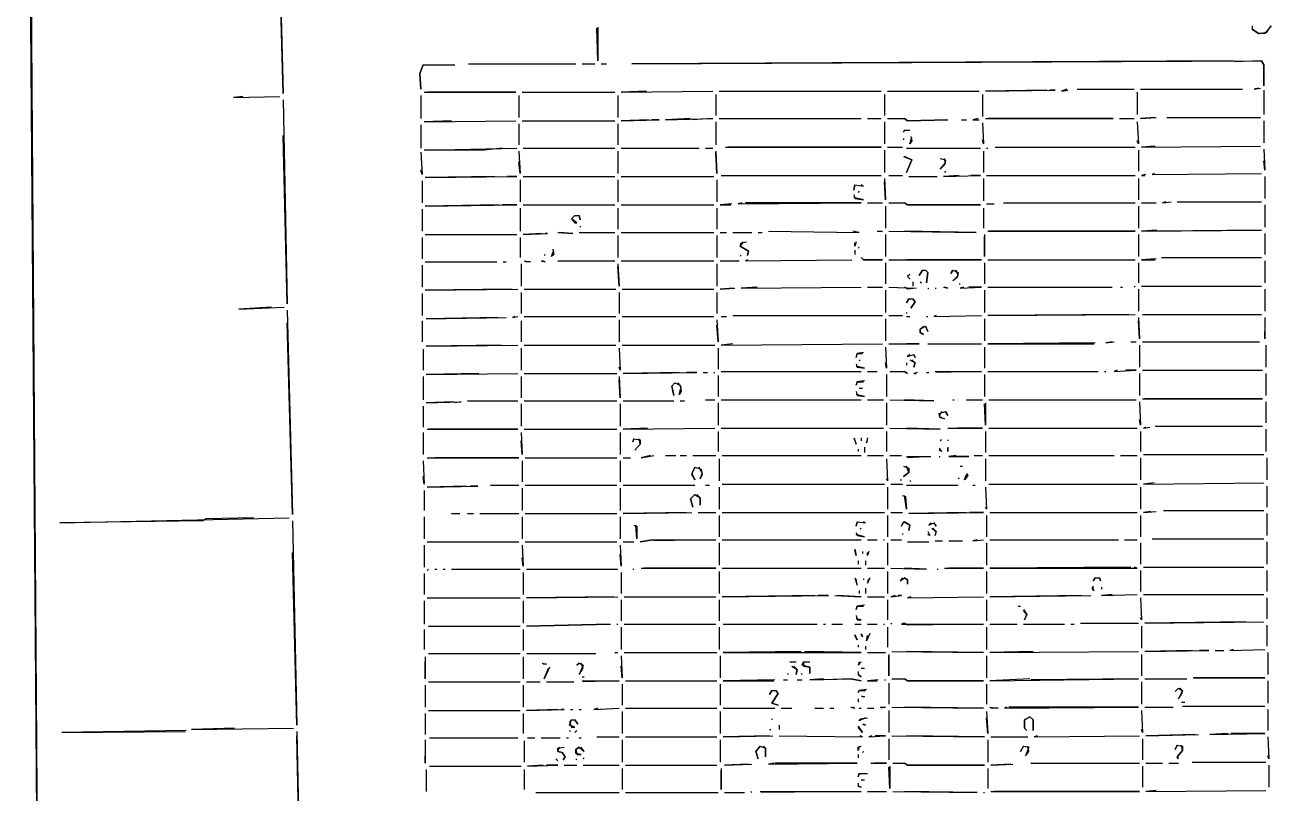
# Model space of a CAD drawing. Extents: x 0 to 16407, y 159 to 1115.
# Drawn here: x 6069.2 to 6365, y 655.9 to 838.2 of the extents above; entities that cross this region are included whole.
import ezdxf

# ---------------------------------------------------------------- set-up
doc = ezdxf.new("R2010")
doc.units = 0
doc.layers.add('RASTER_VECTOR_LINEWORK', color=5, linetype='CONTINUOUS')

msp = doc.modelspace()

# ---------------------------------------------------------------- linework, layer by layer
at = {"layer": 'RASTER_VECTOR_LINEWORK'}
for points in [[(6070, 1069.5), (6069.25, 1069), (6070.25, 881), (6075.25, 221.5), (6076, 220.75), (6123.5, 221.25), (6076, 220.75), (6075.25, 221.5), (6069.25, 1069), (6070, 1069.5), (6106.25, 1069.5)], [(6129.25, 870.5), (6130.5, 822), (6129.25, 868.5)], [(6205.25, 837.75), (6205.25, 829.75), (6205, 837.5)], [(6360.5, 838), (6360.5, 837.25), (6362, 836.25), (6364, 836.5), (6365, 838), (6363.5, 836.25), (6362, 836.25), (6360.5, 837.25)], [(6163.75, 828.75), (6163, 826.75), (6163.25, 823), (6163, 826.75), (6163.75, 828.75), (6171.25, 828.75)], [(6174.5, 829), (6200, 829)], [(6201.5, 829), (6204.5, 829)], [(6206, 829), (6207.25, 829)], [(6356, 829.75), (6213.25, 829), (6362.75, 829.75), (6363.25, 828.75), (6363.25, 823.75), (6363.25, 828.75), (6362.75, 829.75), (6356.25, 829.5)], [(6164, 822.25), (6185.75, 822.25), (6164.75, 822.25)], [(6187.25, 822.25), (6209.25, 822.25)], [(6216.75, 822.5), (6210.75, 822.25), (6232.5, 822.5)], [(6234, 822.5), (6272.5, 822.5)], [(6274, 822.5), (6295.75, 822.5)], [(6311.75, 822.75), (6297.25, 822.5), (6313.75, 822.75), (6312.5, 822.75)], [(6316.5, 823), (6315.25, 822.5), (6316.75, 822.75)], [(6319, 823), (6332.5, 823)], [(6333.25, 822.25), (6333.25, 817)], [(6334, 823), (6358.25, 823)], [(6362, 823.25), (6361, 823), (6362.5, 823.25)], [(6363.25, 822.75), (6363.25, 817)], [(6121, 821.25), (6118.75, 821), (6129.75, 821.25)], [(6130.5, 820.5), (6131.5, 772), (6130.5, 812)], [(6163.25, 821.5), (6163.25, 816)], [(6186.5, 821.5), (6186.5, 816.25)], [(6210, 821.5), (6210, 816.25)], [(6233.25, 821.75), (6233.25, 816.75)], [(6273.25, 821.75), (6273.25, 816.75)], [(6296.5, 821.75), (6296.5, 816.5)], [(6163.25, 814.5), (6163.25, 809)], [(6170.5, 815.5), (6164, 815.25), (6185.75, 815.5)], [(6186.5, 814.75), (6186.5, 809.75)], [(6187.25, 815.5), (6209.25, 815.5)], [(6210, 814.75), (6210, 809.75)], [(6217.25, 815.75), (6210.75, 815.5), (6219.75, 815.75), (6218, 815.75)], [(6227.25, 816), (6221.25, 815.75), (6232.5, 816), (6227.5, 815.75)], [(6233.25, 815.25), (6233.25, 809.75)], [(6234, 816), (6267.75, 816)], [(6269.25, 816), (6272.5, 816)], [(6273.25, 815.25), (6273.25, 810)], [(6274, 816), (6278, 816), (6278.75, 815.5), (6288.25, 815.75), (6278.75, 815.5), (6278, 816)], [(6291.5, 815.75), (6292.75, 815.75)], [(6295.5, 816), (6294.25, 815.75), (6295.75, 815.75)], [(6296.5, 815), (6296.75, 810), (6296.5, 811)], [(6297.25, 816), (6327.5, 816), (6297.75, 816)], [(6329, 816), (6332.5, 816)], [(6333.25, 815.25), (6333.5, 810), (6333.25, 810.75)], [(6337.5, 816.25), (6334, 816), (6337.75, 816.25)], [(6340.25, 816.25), (6362.5, 816.25)], [(6363.25, 815.5), (6363.25, 810.25)], [(6278, 813.25), (6277.75, 812.75), (6278, 813.25), (6279.25, 813.25)], [(6277.75, 811.25), (6277.75, 811)], [(6279.5, 811.75), (6279.75, 810.75), (6279.25, 810), (6279.75, 811.5)], [(6163.25, 808), (6163.5, 802.75), (6163.25, 803.75)], [(6182.5, 809), (6178.25, 808.5), (6164, 808.5), (6186, 809)], [(6186.5, 808.25), (6186.75, 803), (6186.5, 805.75)], [(6187.5, 809), (6209.25, 809)], [(6210, 808.25), (6210, 803)], [(6210.75, 809), (6229.25, 809)], [(6230.75, 809), (6232.5, 809)], [(6233.25, 808.25), (6233.5, 803), (6233.25, 808)], [(6235.5, 809.25), (6272.5, 809.25), (6236.25, 809.25)], [(6273.25, 808.5), (6273.25, 803.25)], [(6274, 809.25), (6277.5, 809.25)], [(6278.5, 809), (6296, 809)], [(6296.75, 808.25), (6296.75, 803.25)], [(6297.5, 809), (6297.75, 809)], [(6299.5, 809.25), (6332.75, 809.25)], [(6333.5, 808.5), (6333.5, 803.5)], [(6337.5, 809.5), (6334.25, 809.25), (6362.5, 809.5)], [(6363.25, 808.75), (6363.5, 803.75), (6363.25, 806)], [(6277.75, 807), (6279.75, 806.25), (6278.5, 803.25), (6279.75, 806.25), (6278, 807)], [(6286.5, 806.5), (6287.75, 806.25), (6287.5, 805), (6286.5, 804), (6287.75, 805.5), (6287.5, 806.5)], [(6180.75, 802.25), (6164.25, 802), (6186, 802.25), (6183.75, 802.25)], [(6186.75, 801.5), (6186.75, 796.25)], [(6187.5, 802.25), (6209.25, 802.25)], [(6210, 801.5), (6210, 796.25)], [(6210.75, 802.25), (6232.75, 802.25)], [(6233.5, 801.5), (6233.5, 796.25)], [(6234.5, 802.5), (6272.5, 802.5)], [(6273.25, 801.75), (6273.5, 796.75), (6273.25, 801)], [(6274.25, 802.5), (6277.5, 802.5)], [(6279, 802.25), (6285.75, 802.25)], [(6291, 802.5), (6287.25, 802.25), (6296, 802.5), (6293.75, 802.5)], [(6287.75, 803.5), (6287.5, 803.25)], [(6296.75, 801.75), (6296.75, 796.5)], [(6297.5, 802.5), (6332.75, 802.5)], [(6333.5, 801.75), (6333.5, 796.75)], [(6335.25, 802.75), (6334.25, 802.5), (6335, 802.5)], [(6337.25, 803), (6336.75, 802.75), (6362.75, 803)], [(6363.5, 802.25), (6363.5, 797)], [(6163.5, 801.25), (6163.5, 796)], [(6266.25, 800.25), (6266, 799), (6266.25, 800.25), (6268.25, 800), (6267.75, 800.25)], [(6267.25, 798.75), (6267, 798.5)], [(6237, 795.75), (6234.25, 795.5), (6236.75, 795.5)], [(6239.5, 796), (6238.5, 795.75), (6267.75, 796), (6240.25, 796)], [(6266, 798), (6266.25, 797), (6268.25, 796.75), (6266, 797.25)], [(6269.25, 796), (6272.75, 796)], [(6274.25, 796), (6278, 796), (6278.75, 795.5), (6296, 795.5), (6278.75, 795.5), (6278, 796)], [(6297.5, 795.75), (6299.25, 795.75)], [(6301.5, 796), (6332.75, 796)], [(6334.25, 796), (6337.75, 796)], [(6340, 796.25), (6339.25, 796), (6341.25, 796.25)], [(6342.75, 796.25), (6362.75, 796.25)], [(6163.5, 794.5), (6163.5, 789.25)], [(6181.75, 795.5), (6164.25, 795.25), (6186, 795.5), (6182.5, 795.5)], [(6186.75, 794.75), (6186.75, 789.25)], [(6187.5, 795.5), (6209.25, 795.5)], [(6199.75, 793), (6199, 792.25), (6199.75, 791.25), (6200.25, 791.25), (6199, 792.25), (6199.75, 793), (6200.75, 793), (6201, 792), (6200.75, 793)], [(6210, 794.75), (6210, 789.75)], [(6210.75, 795.5), (6232.75, 795.5)], [(6233.5, 794.75), (6233.5, 789.75)], [(6273.5, 795.25), (6273.5, 790)], [(6296.75, 794.75), (6296.75, 790)], [(6333.5, 795.25), (6333.5, 790)], [(6363.5, 795.5), (6363.5, 790.25)], [(6201, 790.5), (6201, 790.25)], [(6163.5, 787.75), (6163.5, 782.75)], [(6164.25, 788.5), (6186, 788.5)], [(6186.75, 787.75), (6186.75, 783)], [(6192, 788.75), (6187.5, 788.5), (6193.25, 788.75), (6192.75, 788.75)], [(6195.75, 789), (6199.25, 788.75), (6196, 789)], [(6200.75, 789), (6209.25, 789)], [(6210, 788.25), (6210, 783)], [(6210.75, 789), (6232.75, 789)], [(6233.5, 788.25), (6233.5, 783)], [(6234.25, 789), (6235.75, 789)], [(6237.25, 789), (6241.75, 789)], [(6239.75, 786.75), (6239, 785.75), (6241, 784.5), (6240.75, 783.5), (6241, 784.5), (6239, 785.75), (6239.25, 786.5), (6240.5, 786.75)], [(6243.25, 789), (6244.25, 789)], [(6245.75, 789.25), (6267.25, 789), (6265.75, 789.25)], [(6266.5, 786.75), (6266.25, 785.75), (6266.25, 786.5)], [(6271.5, 789.25), (6272.75, 789.25)], [(6273.5, 788.5), (6273.5, 783.25)], [(6274.25, 789.25), (6295, 789), (6278, 789.25)], [(6297, 788.5), (6297, 783.25), (6297, 788)], [(6297.75, 789.25), (6332.75, 789.25), (6298, 789.25)], [(6333.5, 788.5), (6333.5, 783.25)], [(6338, 789.5), (6334.25, 789.25), (6362.75, 789.5), (6338.25, 789.25)], [(6363.5, 788.75), (6363.5, 783.75)], [(6192.5, 783.75), (6192.75, 783.5)], [(6194.5, 785), (6194.75, 783.75), (6194.25, 783.25), (6194.75, 784.75)], [(6266.25, 784.75), (6266.25, 783.75)], [(6267.25, 785.5), (6267, 785.25)], [(6163.5, 781.25), (6163.5, 776)], [(6164.25, 782), (6181.25, 782)], [(6182.75, 782), (6183.5, 782)], [(6187, 781.5), (6187, 776.25)], [(6187.75, 782.25), (6189.25, 782), (6188, 782)], [(6191.75, 782.25), (6192.75, 782), (6192, 782.25)], [(6195.75, 782.25), (6209.25, 782.25)], [(6210, 781.5), (6210.25, 776.25), (6210, 781)], [(6210.75, 782.25), (6232.75, 782.25)], [(6233.5, 781.5), (6233.5, 776.25)], [(6234.25, 782.25), (6238.75, 782.25)], [(6239, 783.5), (6239.25, 783.5)], [(6240.75, 782.5), (6240.25, 782.25), (6265.5, 782.5)], [(6267.75, 783), (6268.25, 782.5), (6272.75, 782.5), (6268.25, 782.5)], [(6273.5, 781.75), (6273.5, 776.75)], [(6274.25, 782.5), (6296.25, 782.5), (6278.5, 782.5)], [(6297, 781.75), (6297, 776.75)], [(6297.75, 782.5), (6332.75, 782.5)], [(6333.5, 781.75), (6333.5, 777)], [(6337.75, 782.75), (6334.25, 782.5), (6337.5, 782.5)], [(6339, 783), (6362.75, 783)], [(6363.5, 782.25), (6363.5, 777)], [(6279.25, 779), (6278.75, 778.5), (6279.25, 778), (6278.75, 778.5)], [(6282.25, 780), (6281.5, 778.75), (6282.25, 780), (6283, 780), (6283.5, 779.5), (6283.25, 777), (6283.5, 779.5), (6283, 780)], [(6289.5, 780), (6289, 779.25), (6289.5, 780), (6290.75, 779.5), (6290.5, 778.25), (6289.5, 777.5), (6290.75, 778.75), (6290.25, 780)], [(6184.75, 775.5), (6164.25, 775.25), (6186.25, 775.5)], [(6187.75, 775.5), (6209.5, 775.5)], [(6211, 775.5), (6232.75, 775.5)], [(6237.5, 775.75), (6234.25, 775.5), (6237.75, 775.75)], [(6243, 776), (6239.25, 775.75), (6267.75, 776)], [(6269.25, 776), (6272.75, 776)], [(6273.5, 775.25), (6273.5, 770)], [(6274.25, 776), (6280.75, 775.75), (6278.75, 775.5), (6278, 776)], [(6280, 777.25), (6280, 776.25)], [(6281.75, 777.25), (6282, 777)], [(6283.75, 775.75), (6283.5, 775.5)], [(6285.25, 775.75), (6285.5, 775.75)], [(6287.25, 776), (6288.25, 775.75), (6287.5, 776)], [(6291, 776.75), (6291.25, 776.75)], [(6292, 776), (6291.25, 775.75), (6296.25, 776), (6293.25, 776)], [(6297, 775.25), (6297, 770)], [(6297.75, 776), (6327.25, 776)], [(6329.25, 776), (6329.75, 776)], [(6332.75, 776.25), (6332.5, 776)], [(6333.5, 775.5), (6333.5, 770.25)], [(6334.25, 776.25), (6362.75, 776.25)], [(6363.5, 775.5), (6363.5, 770.25)], [(6163.5, 774.5), (6163.5, 769.25)], [(6187, 774.75), (6187, 769.75)], [(6210.25, 774.75), (6210.25, 769.75)], [(6233.5, 774.75), (6233.5, 769.75)], [(6279, 773.25), (6278.5, 772.25), (6279, 773.25), (6280, 773.25), (6280.5, 772.5), (6279.5, 771), (6280.5, 772.5), (6280, 773.25)], [(6127.75, 771.25), (6120, 770.75), (6130.75, 771.25)], [(6131.5, 770.5), (6132.75, 722), (6131.5, 767.5)], [(6185.5, 769), (6185, 768.75), (6186.25, 769)], [(6187.75, 769), (6209.5, 769)], [(6211, 769), (6232.75, 769)], [(6234.5, 769), (6235.75, 769)], [(6237.25, 769.25), (6272.75, 769.25)], [(6274.25, 769.25), (6277.5, 769.25)], [(6278.5, 770), (6278.5, 769.75)], [(6278.5, 769), (6279.25, 769)], [(6283.25, 769), (6283.5, 769)], [(6285.5, 769.25), (6285, 769), (6296.25, 769.25)], [(6331.25, 769.5), (6297.75, 769.25), (6332.75, 769.5)], [(6334.5, 769.5), (6362.75, 769.5)], [(6163.5, 768), (6163.5, 763)], [(6181.5, 768.75), (6164.5, 768.5), (6183.5, 768.75)], [(6187, 768), (6187, 763)], [(6210.25, 768.25), (6210.25, 763)], [(6233.5, 768.25), (6233.75, 763), (6233.5, 767)], [(6273.5, 768.5), (6273.5, 763.25)], [(6282.5, 766.75), (6281.75, 766), (6281.75, 765.25), (6282.5, 764.75), (6281.75, 765.25), (6281.75, 766), (6283, 766.75), (6283.5, 765.5), (6283, 766.75)], [(6297, 768.5), (6297, 763.25)], [(6333.5, 768.75), (6333.75, 763.75), (6333.5, 768)], [(6363.5, 768.75), (6363.5, 763.75), (6363.5, 765.5)], [(6163.75, 761.25), (6163.75, 756.25)], [(6182.25, 762.25), (6164.5, 762), (6186.25, 762.25)], [(6187, 761.5), (6187, 756.25)], [(6187.75, 762.25), (6209.5, 762.25)], [(6210.25, 761.5), (6210.5, 756.25), (6210.25, 757)], [(6211, 762.25), (6233, 762.25)], [(6233.75, 761.5), (6233.75, 756.5)], [(6237.25, 762.5), (6234.5, 762.25), (6272.75, 762.5)], [(6268.25, 760.5), (6266.75, 760.25), (6266.5, 759.25), (6266.75, 760.25), (6268, 760.25)], [(6273.5, 761.75), (6273.75, 756.75), (6273.5, 758)], [(6274.25, 762.5), (6281.5, 762.5), (6278.5, 762.5)], [(6283.5, 762.5), (6296.25, 762.5)], [(6297, 761.75), (6297, 756.75)], [(6323.25, 762.75), (6297.75, 762.5), (6323, 762.5)], [(6327.25, 763), (6325.75, 762.75), (6327.75, 763)], [(6331.75, 763), (6333, 763)], [(6333.75, 762.25), (6333.75, 757)], [(6334.5, 763), (6362.25, 763)], [(6363.75, 762.25), (6363.75, 757)], [(6266.5, 757.75), (6266.75, 757), (6268.5, 756.75), (6266.5, 757.25)], [(6267.5, 758.75), (6267.25, 758.5)], [(6278.5, 758), (6278.5, 757.5)], [(6279.25, 760), (6278.75, 759.5), (6280.25, 760), (6280.5, 759.25), (6280.25, 760)], [(6279.25, 758.75), (6280.5, 758), (6280.25, 757), (6280.5, 758), (6279.75, 758.75)], [(6163.75, 754.75), (6163.75, 749.25)], [(6177, 755.5), (6164.5, 755.25), (6186.25, 755.5)], [(6187, 754.75), (6187, 749.75)], [(6187.75, 755.5), (6209.75, 755.5)], [(6210.25, 754.75), (6210.5, 749.75), (6210.25, 754)], [(6224.5, 755.75), (6211.25, 755.5), (6228.75, 755.75), (6226.25, 755.75)], [(6230.25, 755.75), (6231.25, 755.75)], [(6232.75, 755.75), (6233, 755.75)], [(6233.75, 755), (6233.75, 750)], [(6234.5, 756), (6267.75, 756)], [(6269.25, 756), (6271.5, 756)], [(6273.75, 755.25), (6273.75, 750)], [(6274.5, 756), (6278, 756), (6278.75, 755.5), (6278, 756)], [(6281, 755.75), (6280.25, 755.5), (6280.75, 755.5)], [(6283.25, 755.75), (6283.75, 755.75)], [(6285.25, 756), (6296.25, 756), (6285.5, 755.75)], [(6297, 755.25), (6297, 750)], [(6297.75, 756), (6324, 756)], [(6325.5, 756), (6325.75, 756)], [(6328.5, 756.25), (6327.75, 756), (6333, 756.25), (6330.5, 756.25)], [(6333.75, 755.5), (6333.75, 750.25)], [(6334.5, 756.25), (6363, 756.25)], [(6363.75, 755.5), (6363.75, 750.25)], [(6223.5, 753.25), (6222.75, 752.5), (6223.25, 750.25), (6222.75, 752.5), (6223.5, 753.25), (6224.75, 752.75), (6225, 751.25), (6224.5, 750.5), (6225, 752.25), (6224.25, 753.25)], [(6268.5, 753.75), (6266.75, 753.5), (6266.5, 752.75), (6266.75, 753.5), (6268.25, 753.5)], [(6266.5, 751.25), (6266.75, 750.25), (6268.5, 750), (6266.5, 750.5)], [(6267.25, 752), (6268, 752)], [(6171, 748.75), (6164.5, 748.5), (6172.75, 748.75), (6171.25, 748.5)], [(6174.25, 749), (6186.25, 749)], [(6187, 748.25), (6187, 743)], [(6187.75, 749), (6209.75, 749)], [(6210.5, 748.25), (6210.5, 743)], [(6211.25, 749), (6223.25, 749)], [(6224.75, 749), (6225.75, 749)], [(6230.75, 749.25), (6233, 749.25)], [(6233.75, 748.5), (6233.75, 743.25)], [(6234.5, 749.25), (6267.75, 749.25)], [(6269.25, 749.25), (6273, 749.25)], [(6273.75, 748.5), (6273.75, 743.25)], [(6274.5, 749.25), (6285, 749), (6278, 749.25)], [(6289.5, 749.25), (6289.75, 749.25)], [(6292.75, 749.25), (6296.5, 749.25)], [(6297.25, 748.5), (6297.25, 743.25), (6297, 748.25)], [(6298, 749.25), (6333, 749.25)], [(6333.75, 748.75), (6334, 743.25), (6333.75, 744.5)], [(6334.5, 749.5), (6363, 749.5), (6335, 749.5)], [(6363.75, 748.75), (6363.75, 743.75)], [(6163.75, 747.75), (6163.75, 742.75)], [(6286.75, 746.5), (6286.25, 745.25), (6287.5, 744.75), (6286.5, 745), (6286.25, 746), (6287.75, 746.5), (6288.25, 745.5), (6287.75, 746.5)], [(6217, 742.5), (6211.25, 742.25), (6233, 742.5)], [(6234.5, 742.5), (6273, 742.5)], [(6274.5, 742.5), (6286.5, 742.25), (6278.5, 742.5)], [(6288.25, 742.5), (6296.5, 742.5), (6290.5, 742.5)], [(6298, 742.5), (6333.25, 742.5)], [(6335.25, 742.75), (6334.75, 742.5), (6336.25, 742.75)], [(6337.5, 743), (6363, 743)], [(6163.75, 741.5), (6163.75, 736.25)], [(6164.75, 742.25), (6186.25, 742.25), (6165, 742.25)], [(6187, 741.5), (6187.25, 736.25), (6187, 739.5)], [(6187.75, 742.25), (6209.75, 742.25)], [(6210.5, 741.5), (6210.5, 736.25)], [(6213.75, 740), (6213.5, 739.25), (6213.75, 740), (6215.25, 739.75), (6215.25, 738.75), (6214, 737.25), (6215.25, 738.75), (6215, 740)], [(6233.75, 741.75), (6233.75, 737)], [(6266, 740.25), (6266.5, 738.75), (6266.25, 740)], [(6267.75, 740.25), (6267.75, 739.5)], [(6269.25, 740.25), (6269, 739), (6269.25, 739.75)], [(6273.75, 741.75), (6273.75, 737)], [(6286.75, 739.75), (6286.5, 739.5)], [(6288.25, 739.75), (6288.25, 739.5)], [(6297.25, 741.75), (6297.25, 736.75)], [(6334, 741.75), (6334, 737)], [(6363.75, 742.25), (6363.75, 737)], [(6267, 737.5), (6267, 737)], [(6268.5, 738), (6268.5, 736.75)], [(6286.25, 737.75), (6286.75, 737), (6286.25, 737.25)], [(6288.25, 738), (6288.25, 737), (6288.25, 737.75)], [(6163.75, 734.75), (6164, 729.25), (6163.75, 731)], [(6164.75, 735.5), (6186.5, 735.5), (6166.5, 735.5)], [(6187.25, 734.75), (6187.25, 729.75)], [(6188, 735.5), (6209.75, 735.5)], [(6210.5, 734.75), (6210.5, 729.75)], [(6211.25, 735.5), (6213, 735.5)], [(6217.75, 736), (6215.5, 735.5), (6218.5, 736)], [(6221.25, 736), (6223.75, 736)], [(6224.75, 736), (6226.25, 736)], [(6227.75, 736), (6233.25, 736)], [(6234, 735.25), (6234, 730)], [(6234.75, 736), (6267.75, 736)], [(6269.25, 736), (6273, 736)], [(6273.75, 735.25), (6274, 730), (6273.75, 730.5)], [(6274.5, 736), (6277.25, 736)], [(6277.75, 733.5), (6279, 733), (6279, 732), (6277.75, 731), (6279, 732), (6278.5, 733.5)], [(6278.5, 735.75), (6284.25, 735.75), (6278.75, 735.5)], [(6286.25, 735.75), (6286.5, 735.75)], [(6290.25, 736), (6288.5, 735.75), (6293.25, 735.75), (6290.5, 735.75)], [(6291.25, 733.5), (6291.75, 733.5)], [(6294.5, 736), (6296.5, 736)], [(6297.25, 735.25), (6297.25, 730)], [(6298, 736), (6327.75, 736)], [(6329.25, 736), (6333.25, 736)], [(6334, 735.5), (6334, 730.25)], [(6334.75, 736.25), (6363.25, 736.25)], [(6364, 735.5), (6364, 730.25)], [(6228.25, 733.25), (6227.5, 731.75), (6228.25, 730.25), (6227.5, 731.5), (6228.25, 733.25), (6229.75, 732.75), (6230, 731.5), (6229.5, 730.5), (6230, 731.75), (6229.25, 733.25)], [(6290.75, 730.75), (6291, 730.5)], [(6292.75, 731.75), (6293, 731.25), (6292.25, 730.25), (6292.75, 731.5)], [(6164, 727.75), (6164, 723)], [(6174, 728.75), (6164.75, 728.5), (6176.75, 728.75), (6175, 728.75)], [(6179.75, 729), (6186.5, 729)], [(6187.25, 728.25), (6187.25, 723)], [(6188, 729), (6209.75, 729)], [(6210.5, 728.25), (6210.5, 723)], [(6211.25, 729), (6228.25, 729)], [(6230.75, 729), (6231.75, 729)], [(6234, 728.5), (6234, 723.25)], [(6234.75, 729.25), (6273.25, 729.25)], [(6274, 728.5), (6274, 723.25)], [(6274.75, 729.25), (6277.5, 729.25)], [(6277, 730.25), (6277.25, 730.25)], [(6278.5, 729), (6290.75, 729)], [(6279.25, 730), (6279.5, 730)], [(6294.25, 729), (6294.75, 729)], [(6297.25, 728.5), (6297.5, 723.25), (6297.25, 723.75)], [(6298, 729.25), (6333.25, 729.25)], [(6334, 728.5), (6334, 723.25)], [(6337.25, 729.5), (6334.75, 729.25), (6363.25, 729.5)], [(6364, 728.75), (6364, 723.75)], [(6228.25, 726.75), (6227.25, 725.75), (6227.75, 723.75), (6227.25, 725.75), (6228.25, 726.75), (6229.5, 726), (6229.5, 724.25), (6229.5, 726), (6228.75, 726.75)], [(6277.5, 726.5), (6278.25, 726.25), (6278.5, 723.25), (6278, 726.5)], [(6170.5, 722.25), (6172.5, 722.25)], [(6174.25, 722.25), (6175.75, 722.25)], [(6177.25, 722.25), (6186.5, 722.25)], [(6188, 722.25), (6209.75, 722.25)], [(6226.25, 722.5), (6211.25, 722.25), (6227.5, 722.5)], [(6229, 722.5), (6233.25, 722.5)], [(6234, 721.75), (6234, 716.75)], [(6234.75, 722.5), (6273.25, 722.5)], [(6274, 721.75), (6274, 716.75)], [(6274.75, 722.5), (6277.5, 722.5)], [(6292.75, 722.5), (6279, 722.25), (6296.75, 722.5), (6293.5, 722.5)], [(6297.5, 721.75), (6297.5, 716.75)], [(6298.25, 722.5), (6333.25, 722.5)], [(6334, 721.75), (6334, 716.75)], [(6336.5, 722.75), (6334.75, 722.5), (6337.75, 722.75)], [(6339.5, 723), (6363.25, 723)], [(6364, 722.25), (6364, 717)], [(6123.5, 721.25), (6112.25, 721), (6111.5, 720.5), (6077.5, 720), (6132, 721.25)], [(6132.75, 720.5), (6133.75, 672), (6132.75, 713)], [(6164, 721.5), (6164, 716.25)], [(6187.25, 721.5), (6187.25, 716.25)], [(6210.5, 721.5), (6210.5, 716.25)], [(6213.75, 719.5), (6214.5, 719.25), (6214.5, 716.25), (6214.25, 719.5)], [(6266.75, 720.25), (6266.5, 719.25), (6266.75, 720.25), (6268.75, 720), (6268.25, 720.25)], [(6267.75, 718.75), (6267.5, 718.5)], [(6277.75, 720.25), (6277.25, 719.25), (6277.75, 720.25), (6279.25, 719.5), (6279, 718.25), (6279.25, 719.5), (6278, 720.25)], [(6284.25, 720), (6283.75, 719.5), (6285, 720), (6285.5, 719.25), (6285, 720)], [(6284.5, 718.75), (6285.5, 718), (6285.25, 717), (6285.5, 718), (6284.75, 718.75)], [(6218.25, 716), (6215.25, 715.5), (6218.25, 716), (6233.25, 716), (6218.5, 715.75)], [(6234.75, 716), (6267.75, 716)], [(6266.5, 717.75), (6266.75, 717), (6268.5, 716.75), (6266.5, 717.25)], [(6269.25, 716), (6271.5, 716)], [(6273, 716), (6273.25, 716)], [(6274.75, 716), (6277.25, 716)], [(6277.5, 717.5), (6277.5, 717.25)], [(6283.5, 718), (6284, 717), (6283.5, 717.25)], [(6285.25, 715.75), (6287, 715.75)], [(6288.5, 715.75), (6291.75, 715.75)], [(6295.25, 716), (6294.25, 715.75), (6296.75, 716)], [(6298.25, 716), (6328.75, 716)], [(6330.25, 716), (6333.25, 716)], [(6336.75, 716.25), (6363.25, 716.25)], [(6164, 714.75), (6164, 709.5)], [(6164.75, 715.5), (6186.5, 715.5)], [(6187.25, 714.75), (6187.5, 709.75), (6187.25, 711.75)], [(6188, 715.5), (6209.75, 715.5)], [(6210.5, 714.75), (6210.75, 709.75), (6210.5, 712.5)], [(6211.25, 715.5), (6213.75, 715.5)], [(6234, 715.25), (6234, 710)], [(6266.25, 713.75), (6266.5, 712.25), (6266.25, 713.5)], [(6268, 713.25), (6268, 712.75)], [(6269.5, 713.25), (6269.25, 712.25), (6269.25, 713)], [(6274, 715.25), (6274, 710)], [(6278.75, 715.5), (6283.75, 715.5)], [(6297.5, 715.25), (6297.5, 710)], [(6334, 715.25), (6334, 710.25)], [(6364, 715.5), (6364, 710.25)], [(6267, 711), (6267, 710.25)], [(6268.75, 711), (6268.75, 710)], [(6164, 708), (6164, 703)], [(6165, 709), (6164.75, 708.75)], [(6166.5, 709), (6167, 709)], [(6168.5, 709), (6169, 709)], [(6170.5, 709), (6186.75, 709)], [(6187.5, 708.25), (6187.5, 703)], [(6188.25, 709), (6210, 709)], [(6210.75, 708.25), (6210.75, 703.25)], [(6213.5, 709), (6213.75, 709)], [(6215.5, 709.25), (6233.25, 709.25), (6216.25, 709.25)], [(6234, 708.5), (6234, 703.25)], [(6234.75, 709.25), (6267.75, 709.25)], [(6266.25, 707), (6266.75, 705.25), (6266.5, 706.75)], [(6269.25, 709.25), (6273.25, 709.25)], [(6269.75, 707), (6269.25, 705.75), (6269.5, 706.75)], [(6274, 708.5), (6274, 703.25)], [(6274.75, 709.25), (6283.25, 709), (6278, 709.25)], [(6277.5, 707), (6277, 706.25), (6278, 707), (6278.75, 706.5), (6278.75, 705.5), (6278.75, 706.5), (6278, 707)], [(6285.75, 709), (6286, 709)], [(6287.5, 709.25), (6296.75, 709.25), (6288.5, 709.25)], [(6297.5, 708.5), (6297.5, 703.25)], [(6331.75, 709.5), (6298.25, 709.25), (6333.25, 709.25), (6332.5, 709.5)], [(6323.25, 707), (6322.75, 706.25), (6323.25, 707), (6324.25, 707), (6324.5, 706.25), (6324.25, 707)], [(6334, 708.75), (6334, 703.75)], [(6334.75, 709.5), (6363.25, 709.5)], [(6364, 708.75), (6364, 703.75)], [(6267.25, 704), (6267.25, 703.25)], [(6268.25, 706.75), (6268.25, 706.5)], [(6268.75, 704.5), (6268.75, 703.25)], [(6322.75, 705), (6322.5, 704.25), (6323, 704), (6322.5, 704.75)], [(6324.75, 704.75), (6324.75, 704.25)], [(6164, 701.5), (6164, 696)], [(6164.75, 702.25), (6186.75, 702.25)], [(6187.5, 701.5), (6187.5, 696.25)], [(6209, 702.5), (6188.25, 702.25), (6210, 702.5)], [(6210.75, 701.75), (6210.75, 696.75)], [(6211.5, 702.5), (6233.25, 702.5)], [(6234, 701.75), (6234, 696.75)], [(6256.75, 702.75), (6234.75, 702.5), (6260, 702.75), (6257.5, 702.75)], [(6261.5, 702.75), (6267.75, 702.5), (6262, 702.75)], [(6269.25, 702.5), (6273.25, 702.5)], [(6274, 701.75), (6274, 697)], [(6275.75, 702.75), (6274.75, 702.5), (6277.25, 702.75), (6276.5, 702.75)], [(6279.5, 702.5), (6278.75, 702.25), (6296.75, 702.5)], [(6297.5, 701.75), (6297.5, 696.75)], [(6320, 702.75), (6298.25, 702.5), (6322.25, 702.75)], [(6327.25, 703), (6324.75, 702.75), (6333.25, 703)], [(6334, 702.25), (6334.25, 697), (6334, 697.5)], [(6334.75, 703), (6363.25, 703)], [(6364, 702.25), (6364, 697.25)], [(6268.5, 700.5), (6266.75, 700.25), (6266.5, 699.5), (6266.75, 700.25), (6268.25, 700.25)], [(6266.5, 698), (6266.75, 697), (6267.75, 697), (6266.5, 697.25)], [(6305, 700.25), (6305.5, 700.25)], [(6306.25, 699.5), (6307, 698.25), (6306.5, 697), (6307, 698.25), (6306.25, 699.25)], [(6165, 695.5), (6186.75, 695.5)], [(6208, 696), (6188.25, 695.5), (6208.25, 696)], [(6209.75, 696), (6210, 696)], [(6210.75, 695.25), (6210.75, 690)], [(6211.5, 696), (6233.25, 696)], [(6234, 695.25), (6234, 690)], [(6235, 696), (6257.25, 696)], [(6258.75, 696), (6259.25, 696)], [(6260.75, 696), (6263.25, 696)], [(6266.25, 696), (6267.75, 696)], [(6269.25, 696), (6271.5, 696)], [(6273, 696), (6273.25, 696)], [(6274, 695.25), (6274, 690.5)], [(6274.75, 696.25), (6275, 696)], [(6277.75, 696.25), (6277.25, 696), (6296.75, 696), (6278.75, 695.75), (6278, 696.25)], [(6297.5, 695.25), (6297.5, 690)], [(6298.25, 696), (6304.75, 696)], [(6306.25, 696), (6316, 696)], [(6317.5, 696), (6318.25, 696)], [(6319.75, 696.25), (6333.5, 696.25)], [(6334.25, 695.5), (6334.25, 690.25)], [(6359, 696.5), (6335, 696.25), (6363.25, 696.5)], [(6364, 695.75), (6364, 690.75)], [(6164, 694.75), (6164, 690)], [(6187.5, 694.75), (6187.5, 689.75)], [(6266.25, 693.5), (6266.75, 692.25), (6266.25, 693.25)], [(6267.75, 693.75), (6268, 693), (6267.75, 693.5)], [(6269.75, 693.75), (6269, 692), (6269.25, 693.25)], [(6209.25, 689.25), (6210, 689.25)], [(6211.5, 689.25), (6233.5, 689.25)], [(6253.5, 689.5), (6235, 689.25), (6267.75, 689.25), (6254.25, 689.5)], [(6267, 691), (6267, 690.5)], [(6268.75, 690.75), (6268.75, 690)], [(6269.25, 689.25), (6273.5, 689.25)], [(6275, 689.5), (6296.75, 689.25), (6278.5, 689.5)], [(6308.5, 689.5), (6298.25, 689.25), (6333.5, 689.5)], [(6346.25, 689.75), (6335, 689.5), (6350.25, 689.75), (6348, 689.75)], [(6351.75, 689.75), (6353.75, 689.75)], [(6356, 690), (6355.25, 689.75), (6363.5, 690)], [(6364.25, 689.25), (6364.25, 684)], [(6164.25, 688.25), (6164.25, 683), (6164.25, 687)], [(6165, 689), (6186.75, 689)], [(6187.5, 688.25), (6187.5, 683)], [(6188.25, 689), (6204.75, 689)], [(6192, 686.75), (6193, 686.5), (6192.25, 686.5)], [(6200.75, 686.75), (6200.25, 686.25), (6200.75, 686.75), (6201.75, 686.25), (6200.75, 684), (6201.75, 685.5), (6201.25, 686.75)], [(6210.75, 688.5), (6211, 683.25), (6210.75, 686)], [(6234.25, 688.5), (6234.25, 683.25)], [(6250.75, 687), (6252.25, 687)], [(6254, 687), (6254, 686), (6255.5, 685.75), (6255.5, 684.25), (6255.5, 685.75), (6253.75, 686.25), (6254, 687), (6255.5, 687)], [(6267.25, 687), (6267, 686.25), (6267.75, 687)], [(6274.25, 688.75), (6274.25, 683.75), (6274.25, 688.5)], [(6297.5, 688.5), (6297.5, 683.25)], [(6334.25, 688.75), (6334.25, 683.75)], [(6193.75, 685.75), (6192.5, 683), (6193.5, 685.5)], [(6201.5, 683.5), (6202, 683.5)], [(6250.25, 684.25), (6250.5, 684)], [(6251.25, 686), (6252.5, 685.25), (6252.25, 684), (6252.5, 685.25), (6251.75, 686)], [(6253.5, 684.25), (6253.75, 684)], [(6267, 684.75), (6267, 684), (6267.75, 683.5), (6267, 684)], [(6267.75, 685.5), (6268.5, 685.5)], [(6346.5, 683.25), (6363.5, 683.25), (6346.75, 683.25)], [(6164.25, 681.5), (6164.25, 676.25)], [(6165, 682.25), (6186.75, 682.25)], [(6187.5, 681.5), (6187.5, 676.25)], [(6188.25, 682.25), (6191.5, 682.25)], [(6193, 682.25), (6199.5, 682.25)], [(6201.5, 682.5), (6210.25, 682.5), (6201.75, 682.25)], [(6211, 681.75), (6211, 676.75)], [(6211.75, 682.5), (6233.5, 682.5)], [(6234.25, 681.75), (6234.25, 676.75)], [(6247.25, 682.75), (6235, 682.5), (6247, 682.5)], [(6246.5, 680.25), (6246, 679.25), (6246.5, 680.25), (6247.5, 680.25), (6248, 679.5), (6246.5, 677.25), (6248, 676.75), (6246.5, 677.25), (6248, 679.5), (6247.5, 680.25)], [(6249.25, 682.75), (6250.25, 682.75)], [(6252.5, 682.75), (6253.75, 682.75)], [(6258.75, 683), (6255.5, 682.75), (6265.25, 683), (6267.75, 682.5), (6265.25, 683), (6259, 682.75)], [(6269, 680.5), (6267.25, 680.25), (6267, 679.75), (6267.25, 680.25), (6268.75, 680.25)], [(6271.75, 682.75), (6269.25, 682.5), (6271.5, 682.5)], [(6273.25, 682.75), (6273.5, 682.75)], [(6274.25, 682), (6274.25, 677)], [(6275, 683), (6278, 683), (6278.75, 682.5), (6296.75, 682.5), (6278.75, 682.5), (6278, 683)], [(6297.5, 681.75), (6297.5, 677)], [(6307.75, 683), (6298.25, 682.5), (6333.5, 683), (6308, 682.75)], [(6334.25, 682.25), (6334.25, 677)], [(6335, 683), (6345, 683)], [(6343, 680.75), (6342.25, 680), (6343, 680.75), (6344, 680.25), (6343, 678.25), (6344, 679.75), (6343.5, 680.75)], [(6364.25, 682.5), (6364.25, 677.25)], [(6267, 678.25), (6267, 677.5)], [(6267.75, 679), (6268.5, 678.75), (6268, 678.75)], [(6343.75, 677.5), (6344.5, 677.5)], [(6164.25, 674.75), (6164.25, 669.75)], [(6165, 675.5), (6186.75, 675.5)], [(6187.5, 674.75), (6187.5, 670)], [(6195.75, 675.75), (6188.25, 675.5), (6197.25, 675.75), (6196.5, 675.75)], [(6198.75, 675.75), (6199.25, 675.75)], [(6200.75, 675.75), (6201.25, 675.75)], [(6205.25, 676), (6204.25, 675.75), (6210.25, 676)], [(6211, 675.25), (6211, 670)], [(6211.75, 676), (6233.5, 676)], [(6234.25, 675.25), (6234.25, 670)], [(6235, 676), (6247.25, 676)], [(6248.75, 676), (6251.25, 676)], [(6256.75, 676), (6258.75, 676)], [(6260.25, 676), (6261.25, 676)], [(6265.25, 676.25), (6266.25, 676), (6265.75, 676.25)], [(6267.25, 676), (6267.75, 676)], [(6269.25, 676), (6270.75, 676)], [(6272.25, 676.25), (6273.5, 676.25), (6272.5, 676)], [(6274.25, 675.5), (6274.25, 670.25)], [(6275, 676.25), (6296.75, 676), (6278, 676.25)], [(6297.5, 675.25), (6297.75, 670), (6297.5, 673.75)], [(6298.25, 676.25), (6300.25, 676), (6298.5, 676)], [(6302.25, 676.25), (6301.75, 676), (6333.5, 676.25), (6302.75, 676.25)], [(6334.25, 675.5), (6334.5, 670.25), (6334.25, 671)], [(6335, 676.25), (6341.75, 676.25)], [(6344, 676.5), (6363.5, 676.5)], [(6364.25, 675.75), (6364.25, 670.75)], [(6199, 673.25), (6198.5, 672.75), (6199, 671.5), (6199.75, 671.5), (6198.5, 672), (6199, 673.25), (6199.75, 673.25), (6200.5, 672.25), (6199.75, 673.25)], [(6246.5, 673.5), (6246.5, 673.25)], [(6248.25, 672), (6248.25, 671)], [(6267, 671.75), (6268, 670.25), (6267, 671.5)], [(6268.75, 673.75), (6267.25, 673), (6267.5, 673.5), (6269.25, 673.75)], [(6268, 672.25), (6268.75, 672), (6268.25, 672.25)], [(6307.75, 674), (6306.5, 673.25), (6306.5, 671.25), (6307, 670.75), (6306.5, 671.25), (6306.5, 673.25), (6307.75, 674), (6308.5, 673.25), (6308.5, 670.75), (6308.5, 673.25)], [(6107.5, 670.75), (6078, 670.25), (6107.25, 670.5)], [(6119, 671.25), (6108.75, 671), (6133, 671.25)], [(6133.75, 670.5), (6135, 612.25), (6133.75, 669.5)], [(6164.25, 668.5), (6164.25, 663), (6164.25, 664.75)], [(6165.25, 669), (6186.25, 669)], [(6188.5, 669), (6190.25, 669)], [(6191.75, 669), (6196.25, 669)], [(6197.75, 669), (6198.25, 669)], [(6198.5, 670.75), (6198.75, 670.5)], [(6200.25, 670.75), (6199.75, 670.25)], [(6200.75, 669), (6201.25, 669)], [(6205, 669.25), (6210.25, 669.25)], [(6211, 668.5), (6211, 663.25)], [(6211.75, 669.25), (6233.5, 669.25)], [(6234.25, 668.5), (6234.25, 663.25)], [(6246, 669.5), (6235, 669.25), (6246.75, 669.5)], [(6246, 671), (6246.25, 671)], [(6248.25, 669.5), (6268, 669.25), (6267.5, 669.5)], [(6270.25, 669.5), (6269.5, 669.25), (6273.5, 669.5), (6271, 669.5)], [(6274.25, 668.75), (6274.25, 663.75)], [(6275, 669.5), (6297, 669.25), (6278.5, 669.5)], [(6297.75, 668.5), (6297.75, 663.25)], [(6298.5, 669.25), (6307.25, 669.25)], [(6309.5, 669.5), (6308.75, 669.25), (6333.75, 669.5)], [(6334.5, 668.75), (6334.5, 663.75)], [(6347, 669.75), (6335.25, 669.5), (6347.75, 669.75)], [(6354.75, 670), (6350.5, 669.75), (6363.5, 670), (6355.5, 670)], [(6364.25, 669.25), (6364.5, 664), (6364.25, 664.75)], [(6187.75, 668.25), (6187.75, 663.25)], [(6196, 666.75), (6195.75, 665.75), (6196.75, 665.5), (6197.5, 664.5), (6197, 663.75), (6197.5, 664.5), (6196.75, 665.5), (6195.75, 665.75), (6195.75, 666.5), (6197.25, 666.75)], [(6200.75, 666.75), (6200, 666.25), (6200.25, 665), (6201.25, 665), (6200, 665.25), (6200, 666.25), (6200.75, 666.75), (6202, 665.75), (6201.25, 666.75)], [(6243.75, 667), (6242.75, 665.75), (6243.25, 664), (6242.75, 665.75), (6243.75, 667), (6245, 666.5), (6245, 664.5), (6245, 666.5), (6244.5, 667)], [(6267.25, 667), (6267, 666), (6267, 666.75), (6267.75, 667)], [(6268.25, 665.75), (6268, 665.5)], [(6306.25, 667), (6305.5, 665.75), (6306.25, 667), (6307.5, 666.75), (6306.75, 664.75), (6307.5, 665.75), (6307.25, 667)], [(6342.75, 667.25), (6342.25, 666.25), (6342.75, 667.25), (6344, 667), (6344, 666), (6342.75, 664.5), (6343, 664), (6342.75, 664.5), (6344, 666), (6343.75, 667.25)], [(6192.25, 662.5), (6188.5, 662.25), (6195.75, 662.5), (6193, 662.5)], [(6195.25, 664), (6195.75, 663.5)], [(6197.25, 662.5), (6200.25, 662.5)], [(6200, 664), (6200.25, 663.75)], [(6202, 664.25), (6201.75, 664)], [(6201.75, 662.5), (6210.25, 662.5)], [(6211.75, 662.5), (6233.5, 662.5)], [(6241, 662.75), (6235.25, 662.5), (6241.75, 662.75)], [(6247, 663), (6245.75, 662.75), (6266.75, 663), (6247.25, 663)], [(6267, 665), (6267, 664.25)], [(6270, 663), (6273.75, 663), (6270.75, 663)], [(6275.25, 663), (6278, 663), (6278.75, 662.5), (6297, 662.5), (6278.75, 662.5), (6278, 663)], [(6303.25, 662.75), (6298.5, 662.5), (6303.75, 662.75)], [(6308, 663), (6333.75, 663)], [(6335.25, 663), (6339.25, 663)], [(6340.75, 663), (6343, 663)], [(6346.25, 663.25), (6363.75, 663.25)], [(6364.5, 662.5), (6364.5, 657.25)], [(6164.5, 661.5), (6164.5, 656.25)], [(6165.25, 662.25), (6187, 662.25)], [(6187.75, 661.5), (6187.75, 656.75)], [(6211, 661.75), (6211, 656.75)], [(6234.5, 661.75), (6234.5, 656.75), (6234.5, 661.25)], [(6267.25, 660.5), (6267, 659.75), (6267.25, 660.5), (6269.25, 660.5)], [(6274.5, 662.25), (6274.5, 657), (6274.25, 662)], [(6297.75, 661.75), (6297.75, 657)], [(6334.5, 662.25), (6334.5, 657.25)], [(6267, 658.25), (6267, 657.5), (6267.75, 657.25), (6267, 657.5)], [(6267.75, 659), (6268.5, 659)], [(6190.5, 656), (6210.25, 656)], [(6211.75, 656), (6233.75, 656)], [(6235.25, 656), (6240, 656)], [(6241.5, 656.25), (6241.75, 656)], [(6243.75, 656.25), (6267.75, 656.25), (6244, 656)], [(6269.25, 656.25), (6273.75, 656.25)], [(6275.25, 656.25), (6295.25, 656), (6278, 656.25)], [(6296.75, 656), (6297, 656)], [(6298.5, 656.25), (6333.75, 656.25), (6299.25, 656.25)], [(6337.75, 656.5), (6335.25, 656.25), (6363.75, 656.5)]]:
    msp.add_lwpolyline(points, dxfattribs=at)

doc.saveas('drawing.dxf')
